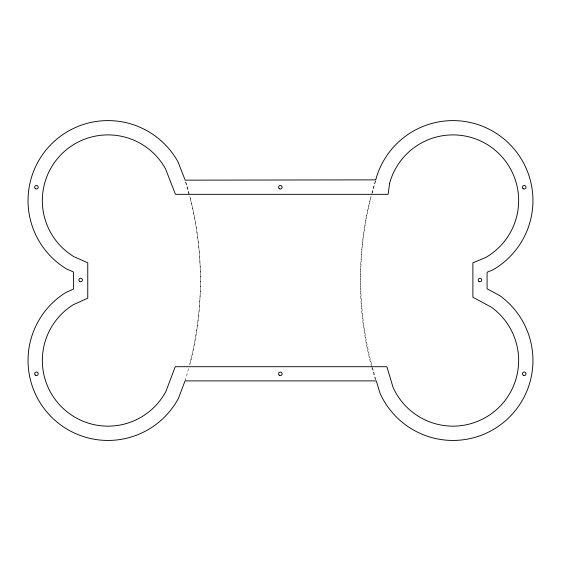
<?xml version="1.0" encoding="UTF-8"?>
<svg xmlns="http://www.w3.org/2000/svg" width="561" height="561" viewBox="0 0 561 561"><rect width="100%" height="100%" fill="white"/><g stroke="black" fill="none" stroke-linecap="round" stroke-linejoin="round"><path stroke-width="0.42" stroke-dasharray="2.81 2.1" d="M185.144 380.891L188.861 367.546M372.469 367.546L376.319 380.891M371.648 366.712L371.031 364.559A336.572 336.572 0 0 1 371.031 196.483A336.572 336.572 0 0 0 371.613 364.573M371.887 367.546L375.688 380.891M189.8 364.559A336.572 336.572 0 0 0 189.8 196.483A336.572 336.572 0 0 1 189.709 364.559M375.456 180.986L371.698 194.33L375.449 180.986M189.183 194.33L185.382 180.986L189.176 194.33"/><path stroke-width="0.84" d="M375.723 179.871L185.144 180.151L178.11 162.08A79.978 79.978 0 0 0 52.685 142.817A79.978 79.978 0 0 0 66.542 268.957L73.582 272.05L73.582 289.02L65.826 292.526A79.978 79.978 0 0 0 53.295 418.801A79.978 79.978 0 0 0 178.51 398.226L185.046 380.891L376.319 380.891L380.021 393.233A79.978 79.978 0 0 0 503.505 422.461A79.978 79.978 0 0 0 499.774 295.619L487.067 288.775L487.067 272.274L492.965 269.827A79.978 79.978 0 0 0 501.66 137.122A79.978 79.978 0 0 0 375.723 179.871M389.537 183.573L388.121 194.33L175.446 194.33L165.572 168.959A65.672 65.672 0 0 0 62.573 153.146A65.672 65.672 0 0 0 73.961 256.728L87.761 262.793L87.761 298.172L73.372 304.679A65.672 65.672 0 0 0 63.077 408.373A65.672 65.672 0 0 0 165.902 391.473L175.242 366.712L386.873 366.712L393.065 387.378A65.672 65.672 0 0 0 494.465 411.374A65.672 65.672 0 0 0 491.408 307.218L472.888 297.239L472.888 262.8L485.812 257.443A65.672 65.672 0 0 0 492.951 148.469A65.672 65.672 0 0 0 389.537 183.573M479.087 281.552A1.774 1.774 0 0 0 481.745 280.016A1.774 1.774 0 0 0 479.087 278.48A1.774 1.774 0 0 0 479.087 281.552M523.034 188.545A1.774 1.774 0 0 0 525.966 187.619A1.774 1.774 0 0 0 523.701 185.551A1.774 1.774 0 0 0 523.034 188.545M523.343 375.337A1.774 1.774 0 0 0 526.008 373.801A1.774 1.774 0 0 0 523.343 372.266A1.774 1.774 0 0 0 523.343 375.337M79.781 281.552A1.774 1.774 0 0 0 82.439 280.016A1.774 1.774 0 0 0 79.781 278.48A1.774 1.774 0 0 0 79.781 281.552M35.203 375.064A1.774 1.774 0 0 0 38.162 374.243A1.774 1.774 0 0 0 35.967 372.09A1.774 1.774 0 0 0 35.203 375.064M35.308 188.601A1.774 1.774 0 0 0 38.19 187.542A1.774 1.774 0 0 0 35.827 185.579A1.774 1.774 0 0 0 35.308 188.601M279.448 188.776A1.774 1.774 0 0 0 282.113 187.241A1.774 1.774 0 0 0 279.455 185.705A1.774 1.774 0 0 0 279.448 188.776M279.245 375.197A1.774 1.774 0 0 0 282.092 374.054A1.774 1.774 0 0 0 279.68 372.153A1.774 1.774 0 0 0 279.245 375.197"/></g></svg>
